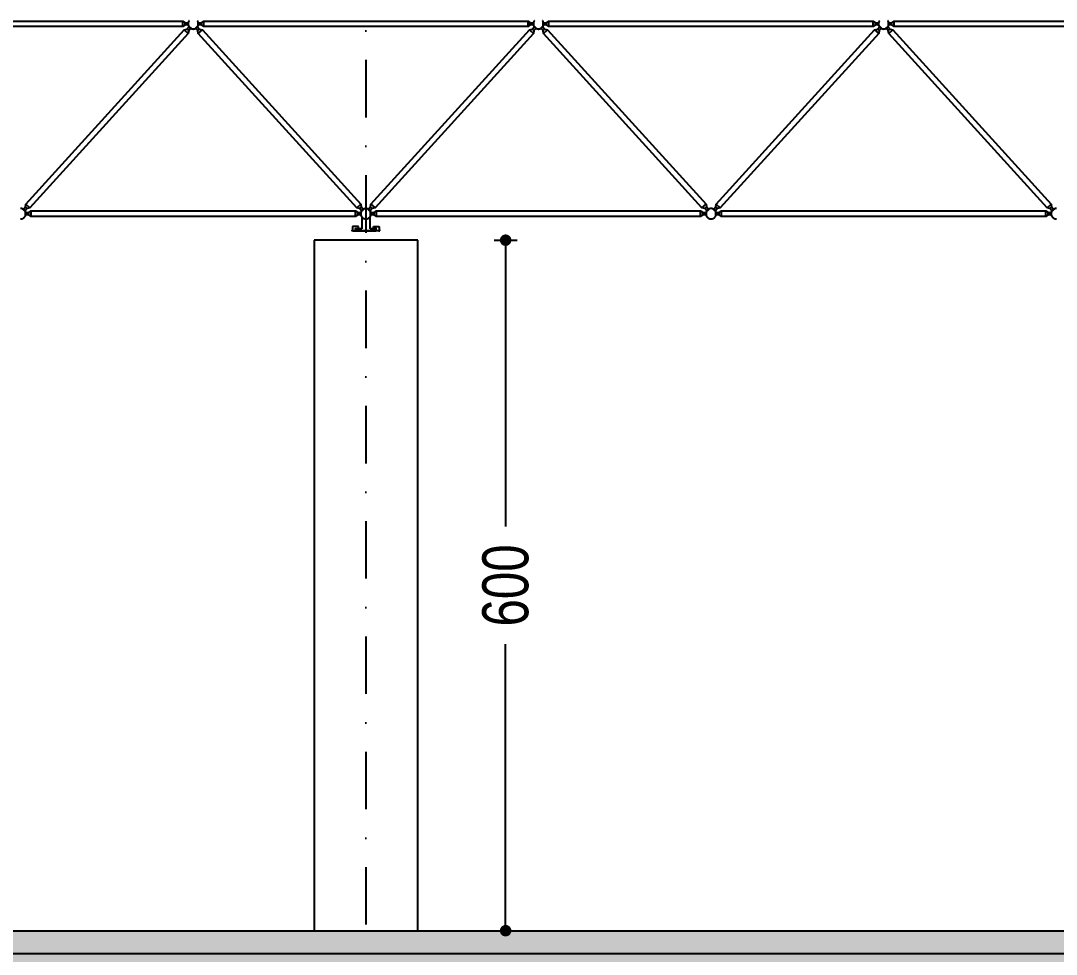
# Model space of a CAD drawing. Header units: centimetres. Extents: x 26569 to 160723, y -3143 to 14565.
# Drawn here: x 35676.7 to 36126.7, y 5940.3 to 6345.9 of the extents above; entities that cross this region are included whole.
import ezdxf

# ---------------------------------------------------------------- set-up
doc = ezdxf.new("R2010")
doc.units = ezdxf.units.CM
doc.header["$LTSCALE"] = 100
doc.linetypes.add('DASHDOT2', pattern=[0.5, 0.25, -0.125, 0, -0.125])
for name, color, linetype in [('A-ANNO-DIMS', 187, 'Continuous'), ('A-ANNO-GRID', 155, 'DASHDOT2'), ('A-ELEV-01', 255, 'Continuous'), ('A-ELEV-02', 253, 'Continuous'), ('S-CONC', 5, 'Continuous'), ('S-HTCH', 8, 'Continuous')]:
    doc.layers.add(name, color=color, linetype=linetype)
doc.styles.add('Fields_100', font='act_simplex.shx', dxfattribs={"width": 0.8, "height": 20})
doc.dimstyles.new('FIELDS_100', dxfattribs={"dimscale": 0, "dimtxt": 20, "dimasz": 5, "dimexe": 5, "dimexo": 5, "dimgap": 5, "dimtad": 0, "dimdec": 0, "dimzin": 0, "dimdsep": 46, "dimtxsty": 'Fields_100', "dimblk": 'DOT', "dimcen": 0.09, "dimclrt": 50, "dimadec": 0, "dimazin": 0, "dimtfac": 1, "dimtdec": 0, "dimtix": 1, "dimtofl": 0, "dimtmove": 1, "dimatfit": 3, "dimfxl": 5, "dimfxlon": 1, "dimtolj": 1, "dimtzin": 0, "dimarcsym": 0})

# ---------------------------------------------------------------- blocks, each defined once
blk = doc.blocks.new('_Dot')
at = {"color": 0, "linetype": 'ByBlock', "lineweight": -2}
blk.add_line((-0.5, 0), (-1, 0), dxfattribs=at)
at = {"color": 0, "linetype": 'ByBlock', "const_width": 0.5}
blk.add_lwpolyline([(-0.25, 0, 1), (0.25, 0, 1)], format="xyb", close=True, dxfattribs=at)
blk = doc.blocks.new('*D693')
at = {"layer": 'A-ANNO-DIMS', "color": 0, "lineweight": -2, "transparency": 16777216}
for p, q in [((34926.73, 6649.56), (34926.73, 6659.56)), ((35826.73, 6649.56), (35826.73, 6659.56)), ((34931.73, 6654.56), (35345.07, 6654.56)), ((35821.73, 6654.56), (35408.4, 6654.56))]:
    blk.add_line(p, q, dxfattribs=at)
at = {"layer": 'DEFPOINTS', "color": 0, "transparency": 16777216}
for p in [(35826.73, 6654.56), (34926.73, 6232.06), (35826.73, 6232.06)]:
    blk.add_point(p, dxfattribs=at)
at = {"layer": 'A-ANNO-DIMS', "color": 0, "lineweight": -2, "transparency": 16777216, "xscale": 5, "yscale": 5, "zscale": 5, "rotation": 180}
blk.add_blockref('_Dot', (34926.73, 6654.56), dxfattribs=at)
at = {"layer": 'A-ANNO-DIMS', "color": 0, "lineweight": -2, "transparency": 16777216, "xscale": 5, "yscale": 5, "zscale": 5}
blk.add_blockref('_Dot', (35826.73, 6654.56), dxfattribs=at)
at = {"layer": 'A-ANNO-DIMS', "color": 50, "transparency": 16777216, "insert": (35376.73, 6654.56), "char_height": 20, "attachment_point": 5, "style": 'Fields_100'}
blk.add_mtext('\\A1;1800', dxfattribs=at)
blk = doc.blocks.new('*D694')
at = {"layer": 'A-ANNO-DIMS', "color": 0, "lineweight": -2, "transparency": 16777216}
for p, q in [((35826.73, 6649.56), (35826.73, 6659.56)), ((36676.73, 6649.56), (36676.73, 6659.56)), ((35831.73, 6654.56), (36220.07, 6654.56)), ((36671.73, 6654.56), (36283.4, 6654.56))]:
    blk.add_line(p, q, dxfattribs=at)
at = {"layer": 'DEFPOINTS', "color": 0, "transparency": 16777216}
for p in [(36676.73, 6654.56), (35826.73, 6232.06), (36676.73, 6232.06)]:
    blk.add_point(p, dxfattribs=at)
at = {"layer": 'A-ANNO-DIMS', "color": 0, "lineweight": -2, "transparency": 16777216, "xscale": 5, "yscale": 5, "zscale": 5, "rotation": 180}
blk.add_blockref('_Dot', (35826.73, 6654.56), dxfattribs=at)
at = {"layer": 'A-ANNO-DIMS', "color": 0, "lineweight": -2, "transparency": 16777216, "xscale": 5, "yscale": 5, "zscale": 5}
blk.add_blockref('_Dot', (36676.73, 6654.56), dxfattribs=at)
at = {"layer": 'A-ANNO-DIMS', "color": 50, "transparency": 16777216, "insert": (36251.73, 6654.56), "char_height": 20, "attachment_point": 5, "style": 'Fields_100'}
blk.add_mtext('\\A1;1700', dxfattribs=at)
blk = doc.blocks.new('*D705')
at = {"layer": 'A-ANNO-DIMS', "color": 0, "lineweight": -2, "transparency": 16777216}
for p, q in [((35882.45, 6250.51), (35892.45, 6250.51)), ((35887.45, 6245.51), (35887.45, 6126.08)), ((35887.45, 5955.51), (35887.45, 6074.94)), ((35882.45, 5950.51), (35892.45, 5950.51))]:
    blk.add_line(p, q, dxfattribs=at)
at = {"layer": 'DEFPOINTS', "color": 0, "transparency": 16777216}
for p in [(35849.23, 6250.51), (35887.45, 6250.51), (35849.23, 5950.51)]:
    blk.add_point(p, dxfattribs=at)
at = {"layer": 'A-ANNO-DIMS', "color": 0, "lineweight": -2, "transparency": 16777216, "xscale": 5, "yscale": 5, "zscale": 5}
for p, rotation in [((35887.45, 6250.51), 90), ((35887.45, 5950.51), 270)]:
    blk.add_blockref('_Dot', p, dxfattribs=dict(at, rotation=rotation))
at = {"layer": 'A-ANNO-DIMS', "color": 50, "transparency": 16777216, "insert": (35887.45, 6100.51), "char_height": 20, "attachment_point": 5, "rotation": 90, "style": 'Fields_100'}
blk.add_mtext('\\A1;600', dxfattribs=at)

msp = doc.modelspace()

# ---------------------------------------------------------------- hatches: boundary and pattern name
at = {"layer": 'A-ELEV-02'}
for points in [[(35820.98, 6254.66), (35821.13, 6254.51), (35820.63, 6254.51), (35820.63, 6254.53), (35820.64, 6254.55), (35820.64, 6254.56), (35820.64, 6254.58), (35820.64, 6254.6), (35820.64, 6254.61), (35820.65, 6254.63), (35820.65, 6254.65), (35820.66, 6254.66), (35820.66, 6254.68), (35820.67, 6254.7), (35820.68, 6254.71), (35820.68, 6254.73), (35820.69, 6254.74), (35820.7, 6254.76), (35820.71, 6254.77), (35820.72, 6254.79), (35820.73, 6254.8), (35820.74, 6254.81), (35820.75, 6254.83), (35820.76, 6254.84), (35820.77, 6254.85), (35820.78, 6254.87), (35820.79, 6254.88), (35820.81, 6254.89), (35820.82, 6254.9), (35820.83, 6254.91), (35820.85, 6254.92), (35820.86, 6254.93), (35820.88, 6254.94), (35820.89, 6254.95), (35820.91, 6254.96), (35820.92, 6254.96), (35820.94, 6254.97), (35820.95, 6254.98), (35820.97, 6254.98), (35820.98, 6254.99)], [(35832.48, 6254.66), (35832.33, 6254.51), (35832.83, 6254.51), (35832.83, 6254.53), (35832.83, 6254.55), (35832.83, 6254.56), (35832.83, 6254.58), (35832.83, 6254.6), (35832.82, 6254.61), (35832.82, 6254.63), (35832.82, 6254.65), (35832.81, 6254.66), (35832.81, 6254.68), (35832.8, 6254.7), (35832.79, 6254.71), (35832.79, 6254.73), (35832.78, 6254.74), (35832.77, 6254.76), (35832.76, 6254.77), (35832.75, 6254.79), (35832.74, 6254.8), (35832.73, 6254.81), (35832.72, 6254.83), (35832.71, 6254.84), (35832.7, 6254.85), (35832.69, 6254.87), (35832.67, 6254.88), (35832.66, 6254.89), (35832.65, 6254.9), (35832.64, 6254.91), (35832.62, 6254.92), (35832.61, 6254.93), (35832.59, 6254.94), (35832.58, 6254.95), (35832.56, 6254.96), (35832.55, 6254.96), (35832.53, 6254.97), (35832.52, 6254.98), (35832.5, 6254.98), (35832.48, 6254.99)]]:
    msp.add_hatch(color=256, dxfattribs=at).paths.add_polyline_path(points, flags=0)
at = {"layer": 'S-HTCH'}
h = msp.add_hatch(dxfattribs=at)
h.set_pattern_fill('ANSI33', color=256, scale=0.5, style=0)
h.set_pattern_definition([(45, (27417.0162, 6583.6334), (-2.245064, 2.245064), []), (45, (27419.2613, 6583.6334), (-2.245064, 2.245064), [1.5875, -0.79375])])
h.paths.add_polyline_path([(40149.23, 5940.51), (40149.23, 5950.51), (32204.23, 5950.51), (32204.23, 5940.51)])
h.paths.add_polyline_path([(40149.23, 5950.51), (40149.23, 5940.51), (41098.48, 5940.51), (41098.48, 5950.51)])
h = msp.add_hatch(dxfattribs=at)
h.set_pattern_fill('AR-CONC', color=256, scale=0.05, style=0)
h.set_pattern_definition([(50, (-33454.4515, 6751.264), (9.10923345, -0.7969543), [0.9525, -10.4775]), (355, (-33454.4515, 6751.264), (-1.7621711, 9.5528423), [0.762, -8.3820292]), (100.451445, (-33453.692, 6751.198), (7.3470624, 8.7558876), [0.8095004, -8.9045122]), (46.1842, (-33454.452, 6753.804), (13.553952, -2.1021164), [1.42875, -15.71625]), (96.635558, (-33453.322, 6753.629), (11.8702067, 12.3713062), [1.2142512, -13.3567804]), (351.184151, (-33454.452, 6753.804), (11.8702067, 12.3713062), [1.1429984, -12.5729866]), (21, (-33453.1815, 6753.169), (7.5807196, -5.1132599), [0.9525, -10.4775]), (326, (-33453.1815, 6753.169), (3.0901014, 9.2093983), [0.762, -8.382]), (71.451445, (-33452.55, 6752.743), (10.670821, 4.0961384), [0.8095004, -8.9044969]), (37.5, (-33454.4515, 6751.264), (0.15443016, 4.22775194), [0, -8.2804, 0, -8.509, 0, -8.41375]), (7.5, (-33454.4515, 6751.264), (3.34098313, 5.00902874), [0, -4.8514, 0, -8.0899, 0, -3.20675]), (327.5, (-33457.2836, 6751.264), (6.77952976, -0.2864372), [0, -3.175, 0, -9.906, 0, -13.1445]), (317.5, (-33458.5536, 6751.264), (7.40645907, 1.27132455), [0, -4.1275, 0, -6.5786, 0, -9.3345])])
h.paths.add_polyline_path([(41085.73, 5940.51), (32204.23, 5940.51), (32204.23, 5935.51), (41085.73, 5935.51)])

# ---------------------------------------------------------------- linework, layer by layer
at = {"layer": 'A-ANNO-GRID'}
msp.add_lwpolyline([(35826.73, 6679.56), (35826.73, 5813.01)], dxfattribs=at)
at = {"layer": 'A-ELEV-01'}
for points in [[(35804.23, 6250.51), (35804.23, 5950.51)], [(35849.23, 6250.51), (35804.23, 6250.51)], [(35849.23, 5950.51), (35849.23, 6250.51)]]:
    msp.add_lwpolyline(points, dxfattribs=at)
at = {"layer": 'A-ELEV-02'}
for points in [[(35603.78, 6345.01), (35605.28, 6345.01), (35606.28, 6345.72), (35747.18, 6345.72), (35748.18, 6345.01), (35749.68, 6345.01)], [(35747.18, 6343.3), (35747.18, 6345.72)], [(35748.18, 6344.01), (35748.18, 6345.01)], [(35749.93, 6345.86), (35749.89, 6345.8), (35749.85, 6345.74), (35749.81, 6345.68), (35749.77, 6345.61), (35749.73, 6345.54), (35749.7, 6345.47), (35749.67, 6345.4), (35749.64, 6345.33), (35749.61, 6345.26), (35749.6, 6345.22), (35749.59, 6345.18), (35749.57, 6345.14), (35749.56, 6345.11), (35749.55, 6345.07), (35749.54, 6345.03), (35749.54, 6344.99), (35749.53, 6344.95), (35749.52, 6344.91), (35749.51, 6344.87), (35749.51, 6344.83), (35749.5, 6344.79), (35749.5, 6344.75), (35749.49, 6344.71), (35749.49, 6344.67), (35749.49, 6344.63), (35749.49, 6344.59), (35749.48, 6344.55), (35749.48, 6344.52), (35749.48, 6344.48), (35749.49, 6344.44), (35749.49, 6344.4), (35749.49, 6344.36), (35749.49, 6344.32), (35749.5, 6344.28), (35749.5, 6344.24), (35749.51, 6344.2), (35749.51, 6344.16), (35749.53, 6344.08), (35749.54, 6344.01), (35749.56, 6343.93), (35749.58, 6343.86), (35749.61, 6343.78), (35749.63, 6343.71), (35749.66, 6343.64), (35749.69, 6343.57), (35749.72, 6343.51), (35749.76, 6343.44), (35749.79, 6343.37), (35749.83, 6343.31), (35749.87, 6343.25), (35749.92, 6343.18), (35749.96, 6343.12), (35750.01, 6343.06), (35750.07, 6343), (35750.12, 6342.95), (35750.15, 6342.92), (35750.17, 6342.89), (35750.2, 6342.86), (35750.23, 6342.84), (35750.26, 6342.81), (35750.29, 6342.78), (35750.32, 6342.76), (35750.35, 6342.73), (35750.39, 6342.71), (35750.42, 6342.69), (35750.45, 6342.66), (35750.48, 6342.64), (35750.52, 6342.62), (35750.55, 6342.6), (35750.59, 6342.58), (35750.62, 6342.56), (35750.65, 6342.54), (35750.69, 6342.52), (35750.73, 6342.5), (35750.76, 6342.48), (35750.8, 6342.47), (35750.83, 6342.45), (35750.87, 6342.43), (35750.91, 6342.42), (35750.94, 6342.41), (35750.98, 6342.39), (35751.02, 6342.38), (35751.06, 6342.37), (35751.13, 6342.34), (35751.21, 6342.33), (35751.28, 6342.31), (35751.36, 6342.29), (35751.43, 6342.28), (35751.51, 6342.27), (35751.59, 6342.27), (35751.66, 6342.26), (35751.73, 6342.26), (35751.81, 6342.26), (35751.88, 6342.27), (35751.96, 6342.27), (35752.03, 6342.28), (35752.11, 6342.29), (35752.19, 6342.31), (35752.26, 6342.33), (35752.34, 6342.34), (35752.41, 6342.37), (35752.45, 6342.38), (35752.49, 6342.39), (35752.52, 6342.41), (35752.56, 6342.42), (35752.6, 6342.43), (35752.63, 6342.45), (35752.67, 6342.47), (35752.71, 6342.48), (35752.74, 6342.5), (35752.78, 6342.52), (35752.81, 6342.54), (35752.85, 6342.56), (35752.88, 6342.58), (35752.92, 6342.6), (35752.95, 6342.62), (35752.98, 6342.64), (35753.02, 6342.66), (35753.05, 6342.69), (35753.08, 6342.71), (35753.11, 6342.73), (35753.15, 6342.76), (35753.18, 6342.78), (35753.21, 6342.81), (35753.24, 6342.84), (35753.27, 6342.86), (35753.29, 6342.89), (35753.32, 6342.92), (35753.35, 6342.95), (35753.4, 6343), (35753.45, 6343.06), (35753.5, 6343.12), (35753.55, 6343.18), (35753.59, 6343.25), (35753.64, 6343.31), (35753.68, 6343.37), (35753.71, 6343.44), (35753.75, 6343.51), (35753.78, 6343.57), (35753.81, 6343.64), (35753.84, 6343.71), (35753.86, 6343.78), (35753.89, 6343.86), (35753.91, 6343.93), (35753.93, 6344.01), (35753.94, 6344.08), (35753.96, 6344.16), (35753.96, 6344.2), (35753.97, 6344.24), (35753.97, 6344.28), (35753.98, 6344.32), (35753.98, 6344.36), (35753.98, 6344.4), (35753.98, 6344.44), (35753.98, 6344.48), (35753.98, 6344.52), (35753.98, 6344.55), (35753.98, 6344.59), (35753.98, 6344.63), (35753.98, 6344.67), (35753.98, 6344.71), (35753.97, 6344.75), (35753.97, 6344.79), (35753.96, 6344.83), (35753.96, 6344.87), (35753.95, 6344.91), (35753.94, 6344.95), (35753.93, 6344.99), (35753.92, 6345.03), (35753.91, 6345.07), (35753.9, 6345.11), (35753.89, 6345.14), (35753.88, 6345.18), (35753.87, 6345.22), (35753.86, 6345.26), (35753.83, 6345.33), (35753.8, 6345.4), (35753.77, 6345.47), (35753.73, 6345.54), (35753.7, 6345.61), (35753.66, 6345.68), (35753.62, 6345.74), (35753.58, 6345.8), (35753.53, 6345.86)], [(35749.68, 6343.58), (35749.68, 6345.44)], [(35753.78, 6345.01), (35755.28, 6345.01), (35756.28, 6345.72), (35897.18, 6345.72), (35898.18, 6345.01), (35899.68, 6345.01)], [(35753.78, 6343.58), (35753.78, 6345.44)], [(35755.28, 6344.01), (35755.28, 6345.01)], [(35756.28, 6343.3), (35756.28, 6345.72)], [(35897.18, 6343.3), (35897.18, 6345.72)], [(35898.18, 6344.01), (35898.18, 6345.01)], [(35899.93, 6345.86), (35899.89, 6345.8), (35899.85, 6345.74), (35899.81, 6345.68), (35899.77, 6345.61), (35899.73, 6345.54), (35899.7, 6345.47), (35899.67, 6345.4), (35899.64, 6345.33), (35899.61, 6345.26), (35899.6, 6345.22), (35899.59, 6345.18), (35899.57, 6345.14), (35899.56, 6345.11), (35899.55, 6345.07), (35899.54, 6345.03), (35899.54, 6344.99), (35899.53, 6344.95), (35899.52, 6344.91), (35899.51, 6344.87), (35899.51, 6344.83), (35899.5, 6344.79), (35899.5, 6344.75), (35899.49, 6344.71), (35899.49, 6344.67), (35899.49, 6344.63), (35899.49, 6344.59), (35899.48, 6344.55), (35899.48, 6344.52), (35899.48, 6344.48), (35899.49, 6344.44), (35899.49, 6344.4), (35899.49, 6344.36), (35899.49, 6344.32), (35899.5, 6344.28), (35899.5, 6344.24), (35899.51, 6344.2), (35899.51, 6344.16), (35899.53, 6344.08), (35899.54, 6344.01), (35899.56, 6343.93), (35899.58, 6343.86), (35899.61, 6343.78), (35899.63, 6343.71), (35899.66, 6343.64), (35899.69, 6343.57), (35899.72, 6343.51), (35899.76, 6343.44), (35899.79, 6343.37), (35899.83, 6343.31), (35899.87, 6343.25), (35899.92, 6343.18), (35899.96, 6343.12), (35900.01, 6343.06), (35900.07, 6343), (35900.12, 6342.95), (35900.15, 6342.92), (35900.17, 6342.89), (35900.2, 6342.86), (35900.23, 6342.84), (35900.26, 6342.81), (35900.29, 6342.78), (35900.32, 6342.76), (35900.35, 6342.73), (35900.39, 6342.71), (35900.42, 6342.69), (35900.45, 6342.66), (35900.48, 6342.64), (35900.52, 6342.62), (35900.55, 6342.6), (35900.59, 6342.58), (35900.62, 6342.56), (35900.65, 6342.54), (35900.69, 6342.52), (35900.73, 6342.5), (35900.76, 6342.48), (35900.8, 6342.47), (35900.83, 6342.45), (35900.87, 6342.43), (35900.91, 6342.42), (35900.94, 6342.41), (35900.98, 6342.39), (35901.02, 6342.38), (35901.06, 6342.37), (35901.13, 6342.34), (35901.21, 6342.33), (35901.28, 6342.31), (35901.36, 6342.29), (35901.43, 6342.28), (35901.51, 6342.27), (35901.59, 6342.27), (35901.66, 6342.26), (35901.73, 6342.26), (35901.81, 6342.26), (35901.88, 6342.27), (35901.96, 6342.27), (35902.03, 6342.28), (35902.11, 6342.29), (35902.19, 6342.31), (35902.26, 6342.33), (35902.34, 6342.34), (35902.41, 6342.37), (35902.45, 6342.38), (35902.49, 6342.39), (35902.52, 6342.41), (35902.56, 6342.42), (35902.6, 6342.43), (35902.63, 6342.45), (35902.67, 6342.47), (35902.71, 6342.48), (35902.74, 6342.5), (35902.78, 6342.52), (35902.81, 6342.54), (35902.85, 6342.56), (35902.88, 6342.58), (35902.92, 6342.6), (35902.95, 6342.62), (35902.98, 6342.64), (35903.02, 6342.66), (35903.05, 6342.69), (35903.08, 6342.71), (35903.11, 6342.73), (35903.15, 6342.76), (35903.18, 6342.78), (35903.21, 6342.81), (35903.24, 6342.84), (35903.27, 6342.86), (35903.29, 6342.89), (35903.32, 6342.92), (35903.35, 6342.95), (35903.4, 6343), (35903.45, 6343.06), (35903.5, 6343.12), (35903.55, 6343.18), (35903.59, 6343.25), (35903.64, 6343.31), (35903.68, 6343.37), (35903.71, 6343.44), (35903.75, 6343.51), (35903.78, 6343.57), (35903.81, 6343.64), (35903.84, 6343.71), (35903.86, 6343.78), (35903.89, 6343.86), (35903.91, 6343.93), (35903.93, 6344.01), (35903.94, 6344.08), (35903.96, 6344.16), (35903.96, 6344.2), (35903.97, 6344.24), (35903.97, 6344.28), (35903.98, 6344.32), (35903.98, 6344.36), (35903.98, 6344.4), (35903.98, 6344.44), (35903.98, 6344.48), (35903.98, 6344.52), (35903.98, 6344.55), (35903.98, 6344.59), (35903.98, 6344.63), (35903.98, 6344.67), (35903.98, 6344.71), (35903.97, 6344.75), (35903.97, 6344.79), (35903.96, 6344.83), (35903.96, 6344.87), (35903.95, 6344.91), (35903.94, 6344.95), (35903.93, 6344.99), (35903.92, 6345.03), (35903.91, 6345.07), (35903.9, 6345.11), (35903.89, 6345.14), (35903.88, 6345.18), (35903.87, 6345.22), (35903.86, 6345.26), (35903.83, 6345.33), (35903.8, 6345.4), (35903.77, 6345.47), (35903.73, 6345.54), (35903.7, 6345.61), (35903.66, 6345.68), (35903.62, 6345.74), (35903.58, 6345.8), (35903.53, 6345.86)], [(35899.68, 6343.58), (35899.68, 6345.44)], [(35903.78, 6345.01), (35905.28, 6345.01), (35906.28, 6345.72), (36047.18, 6345.72), (36048.18, 6345.01), (36049.68, 6345.01)], [(35903.78, 6343.58), (35903.78, 6345.44)], [(35905.28, 6344.01), (35905.28, 6345.01)], [(35906.28, 6343.3), (35906.28, 6345.72)], [(36047.18, 6343.3), (36047.18, 6345.72)], [(36048.18, 6344.01), (36048.18, 6345.01)], [(36049.93, 6345.86), (36049.89, 6345.8), (36049.85, 6345.74), (36049.81, 6345.68), (36049.77, 6345.61), (36049.73, 6345.54), (36049.7, 6345.47), (36049.67, 6345.4), (36049.64, 6345.33), (36049.61, 6345.26), (36049.6, 6345.22), (36049.59, 6345.18), (36049.57, 6345.14), (36049.56, 6345.11), (36049.55, 6345.07), (36049.54, 6345.03), (36049.54, 6344.99), (36049.53, 6344.95), (36049.52, 6344.91), (36049.51, 6344.87), (36049.51, 6344.83), (36049.5, 6344.79), (36049.5, 6344.75), (36049.49, 6344.71), (36049.49, 6344.67), (36049.49, 6344.63), (36049.49, 6344.59), (36049.48, 6344.55), (36049.48, 6344.52), (36049.48, 6344.48), (36049.49, 6344.44), (36049.49, 6344.4), (36049.49, 6344.36), (36049.49, 6344.32), (36049.5, 6344.28), (36049.5, 6344.24), (36049.51, 6344.2), (36049.51, 6344.16), (36049.53, 6344.08), (36049.54, 6344.01), (36049.56, 6343.93), (36049.58, 6343.86), (36049.61, 6343.78), (36049.63, 6343.71), (36049.66, 6343.64), (36049.69, 6343.57), (36049.72, 6343.51), (36049.76, 6343.44), (36049.79, 6343.37), (36049.83, 6343.31), (36049.87, 6343.25), (36049.92, 6343.18), (36049.96, 6343.12), (36050.01, 6343.06), (36050.07, 6343), (36050.12, 6342.95), (36050.15, 6342.92), (36050.17, 6342.89), (36050.2, 6342.86), (36050.23, 6342.84), (36050.26, 6342.81), (36050.29, 6342.78), (36050.32, 6342.76), (36050.35, 6342.73), (36050.39, 6342.71), (36050.42, 6342.69), (36050.45, 6342.66), (36050.48, 6342.64), (36050.52, 6342.62), (36050.55, 6342.6), (36050.59, 6342.58), (36050.62, 6342.56), (36050.65, 6342.54), (36050.69, 6342.52), (36050.73, 6342.5), (36050.76, 6342.48), (36050.8, 6342.47), (36050.83, 6342.45), (36050.87, 6342.43), (36050.91, 6342.42), (36050.94, 6342.41), (36050.98, 6342.39), (36051.02, 6342.38), (36051.06, 6342.37), (36051.13, 6342.34), (36051.21, 6342.33), (36051.28, 6342.31), (36051.36, 6342.29), (36051.43, 6342.28), (36051.51, 6342.27), (36051.59, 6342.27), (36051.66, 6342.26), (36051.73, 6342.26), (36051.81, 6342.26), (36051.88, 6342.27), (36051.96, 6342.27), (36052.03, 6342.28), (36052.11, 6342.29), (36052.19, 6342.31), (36052.26, 6342.33), (36052.34, 6342.34), (36052.41, 6342.37), (36052.45, 6342.38), (36052.49, 6342.39), (36052.52, 6342.41), (36052.56, 6342.42), (36052.6, 6342.43), (36052.63, 6342.45), (36052.67, 6342.47), (36052.71, 6342.48), (36052.74, 6342.5), (36052.78, 6342.52), (36052.81, 6342.54), (36052.85, 6342.56), (36052.88, 6342.58), (36052.92, 6342.6), (36052.95, 6342.62), (36052.98, 6342.64), (36053.02, 6342.66), (36053.05, 6342.69), (36053.08, 6342.71), (36053.11, 6342.73), (36053.15, 6342.76), (36053.18, 6342.78), (36053.21, 6342.81), (36053.24, 6342.84), (36053.27, 6342.86), (36053.29, 6342.89), (36053.32, 6342.92), (36053.35, 6342.95), (36053.4, 6343), (36053.45, 6343.06), (36053.5, 6343.12), (36053.55, 6343.18), (36053.59, 6343.25), (36053.64, 6343.31), (36053.68, 6343.37), (36053.71, 6343.44), (36053.75, 6343.51), (36053.78, 6343.57), (36053.81, 6343.64), (36053.84, 6343.71), (36053.86, 6343.78), (36053.89, 6343.86), (36053.91, 6343.93), (36053.93, 6344.01), (36053.94, 6344.08), (36053.96, 6344.16), (36053.96, 6344.2), (36053.97, 6344.24), (36053.97, 6344.28), (36053.98, 6344.32), (36053.98, 6344.36), (36053.98, 6344.4), (36053.98, 6344.44), (36053.98, 6344.48), (36053.98, 6344.52), (36053.98, 6344.55), (36053.98, 6344.59), (36053.98, 6344.63), (36053.98, 6344.67), (36053.98, 6344.71), (36053.97, 6344.75), (36053.97, 6344.79), (36053.96, 6344.83), (36053.96, 6344.87), (36053.95, 6344.91), (36053.94, 6344.95), (36053.93, 6344.99), (36053.92, 6345.03), (36053.91, 6345.07), (36053.9, 6345.11), (36053.89, 6345.14), (36053.88, 6345.18), (36053.87, 6345.22), (36053.86, 6345.26), (36053.83, 6345.33), (36053.8, 6345.4), (36053.77, 6345.47), (36053.73, 6345.54), (36053.7, 6345.61), (36053.66, 6345.68), (36053.62, 6345.74), (36053.58, 6345.8), (36053.53, 6345.86)], [(36049.68, 6343.58), (36049.68, 6345.44)], [(36053.78, 6345.01), (36055.28, 6345.01), (36056.28, 6345.72), (36197.18, 6345.72), (36198.18, 6345.01), (36199.68, 6345.01)], [(36053.78, 6343.58), (36053.78, 6345.44)], [(36055.28, 6344.01), (36055.28, 6345.01)], [(36056.28, 6343.3), (36056.28, 6345.72)], [(35749.68, 6344.01), (35748.18, 6344.01), (35747.18, 6343.3), (35606.28, 6343.3), (35605.28, 6344.01), (35603.78, 6344.01)], [(35747.78, 6341.96), (35749.57, 6340.33)], [(35748.98, 6342.22), (35749.72, 6341.55)], [(35749.67, 6343.62), (35751.04, 6342.37)], [(35752.43, 6342.37), (35753.8, 6343.62)], [(35753.75, 6341.55), (35754.49, 6342.22)], [(35899.68, 6344.01), (35898.18, 6344.01), (35897.18, 6343.3), (35756.28, 6343.3), (35755.28, 6344.01), (35753.78, 6344.01)], [(35753.9, 6340.33), (35755.69, 6341.96)], [(35897.78, 6341.96), (35899.57, 6340.33)], [(35898.98, 6342.22), (35899.72, 6341.55)], [(35899.67, 6343.62), (35901.04, 6342.37)], [(35902.43, 6342.37), (35903.8, 6343.62)], [(35903.75, 6341.55), (35904.49, 6342.22)], [(36049.68, 6344.01), (36048.18, 6344.01), (36047.18, 6343.3), (35906.28, 6343.3), (35905.28, 6344.01), (35903.78, 6344.01)], [(35903.9, 6340.33), (35905.69, 6341.96)], [(36047.78, 6341.96), (36049.57, 6340.33)], [(36048.98, 6342.22), (36049.72, 6341.55)], [(36049.67, 6343.62), (36051.04, 6342.37)], [(36052.43, 6342.37), (36053.8, 6343.62)], [(36053.75, 6341.55), (36054.49, 6342.22)], [(36199.68, 6344.01), (36198.18, 6344.01), (36197.18, 6343.3), (36056.28, 6343.3), (36055.28, 6344.01), (36053.78, 6344.01)], [(36053.9, 6340.33), (36055.69, 6341.96)], [(35676.68, 6259.76), (35676.73, 6259.76), (35676.78, 6259.76), (35676.83, 6259.76), (35676.89, 6259.77), (35676.94, 6259.77), (35676.99, 6259.78), (35677.04, 6259.78), (35677.09, 6259.79), (35677.14, 6259.8), (35677.2, 6259.81), (35677.25, 6259.82), (35677.3, 6259.83), (35677.35, 6259.85), (35677.41, 6259.86), (35677.46, 6259.88), (35677.51, 6259.9), (35677.56, 6259.92), (35677.61, 6259.94), (35677.67, 6259.96), (35677.72, 6259.99), (35677.77, 6260.01), (35677.82, 6260.04), (35677.87, 6260.07), (35677.92, 6260.1), (35677.97, 6260.13), (35678.01, 6260.16), (35678.06, 6260.19), (35678.11, 6260.23), (35678.15, 6260.27), (35678.2, 6260.3), (35678.24, 6260.34), (35678.28, 6260.38), (35678.33, 6260.42), (35678.37, 6260.46), (35678.41, 6260.51), (35678.44, 6260.55), (35678.48, 6260.59), (35678.52, 6260.64), (35678.55, 6260.69), (35678.59, 6260.73), (35678.62, 6260.78), (35678.65, 6260.83), (35678.68, 6260.88), (35678.71, 6260.93), (35678.73, 6260.98), (35678.76, 6261.03), (35678.78, 6261.08), (35678.81, 6261.13), (35678.83, 6261.18), (35678.85, 6261.24), (35678.86, 6261.29), (35678.88, 6261.34), (35678.9, 6261.39), (35678.91, 6261.45), (35678.92, 6261.5), (35678.94, 6261.55), (35678.95, 6261.6), (35678.96, 6261.66), (35678.96, 6261.71), (35678.97, 6261.76), (35678.98, 6261.81), (35678.98, 6261.86), (35678.98, 6261.91), (35678.98, 6261.96), (35678.98, 6262.01), (35678.98, 6262.06), (35678.98, 6262.11), (35678.98, 6262.16), (35678.98, 6262.21), (35678.97, 6262.27), (35678.96, 6262.32), (35678.96, 6262.37), (35678.95, 6262.42), (35678.94, 6262.47), (35678.92, 6262.53), (35678.91, 6262.58), (35678.9, 6262.63), (35678.88, 6262.68), (35678.86, 6262.74), (35678.85, 6262.79), (35678.83, 6262.84), (35678.81, 6262.89), (35678.78, 6262.94), (35678.76, 6262.99), (35678.73, 6263.05), (35678.71, 6263.1), (35678.68, 6263.15), (35678.65, 6263.19), (35678.62, 6263.24), (35678.59, 6263.29), (35678.55, 6263.34), (35678.52, 6263.38), (35678.48, 6263.43), (35678.44, 6263.48), (35678.41, 6263.52), (35678.37, 6263.56), (35678.33, 6263.6), (35678.28, 6263.64), (35678.24, 6263.68), (35678.2, 6263.72), (35678.15, 6263.76), (35678.11, 6263.8), (35678.06, 6263.83), (35678.01, 6263.86), (35677.97, 6263.9), (35677.92, 6263.93), (35677.87, 6263.96), (35677.82, 6263.98), (35677.77, 6264.01), (35677.72, 6264.04), (35677.67, 6264.06), (35677.61, 6264.08), (35677.56, 6264.1), (35677.51, 6264.12), (35677.46, 6264.14), (35677.41, 6264.16), (35677.35, 6264.18), (35677.3, 6264.19), (35677.25, 6264.2), (35677.2, 6264.21), (35677.14, 6264.22), (35677.09, 6264.23), (35677.04, 6264.24), (35676.99, 6264.25), (35676.94, 6264.25), (35676.89, 6264.26), (35676.83, 6264.26), (35676.78, 6264.26), (35676.73, 6264.26), (35676.68, 6264.26)], [(35677.43, 6264.15), (35678.8, 6262.91)], [(35678.75, 6264.98), (35679.49, 6264.3)], [(35678.9, 6266.19), (35680.69, 6264.57)], [(35822.78, 6264.57), (35824.57, 6266.19)], [(35823.98, 6264.3), (35824.72, 6264.98)], [(35828.53, 6260.66), (35828.58, 6260.72), (35828.62, 6260.78), (35828.66, 6260.85), (35828.7, 6260.91), (35828.73, 6260.98), (35828.77, 6261.05), (35828.8, 6261.12), (35828.83, 6261.19), (35828.86, 6261.27), (35828.87, 6261.31), (35828.88, 6261.34), (35828.89, 6261.38), (35828.9, 6261.42), (35828.91, 6261.46), (35828.92, 6261.5), (35828.93, 6261.53), (35828.94, 6261.57), (35828.95, 6261.61), (35828.96, 6261.65), (35828.96, 6261.69), (35828.97, 6261.73), (35828.97, 6261.77), (35828.98, 6261.81), (35828.98, 6261.85), (35828.98, 6261.89), (35828.98, 6261.93), (35828.98, 6261.97), (35828.98, 6262.01), (35828.98, 6262.05), (35828.98, 6262.09), (35828.98, 6262.13), (35828.98, 6262.17), (35828.98, 6262.21), (35828.97, 6262.25), (35828.97, 6262.29), (35828.96, 6262.33), (35828.96, 6262.36), (35828.94, 6262.44), (35828.93, 6262.52), (35828.91, 6262.59), (35828.89, 6262.67), (35828.86, 6262.74), (35828.84, 6262.81), (35828.81, 6262.88), (35828.78, 6262.95), (35828.75, 6263.02), (35828.71, 6263.08), (35828.68, 6263.15), (35828.64, 6263.21), (35828.59, 6263.28), (35828.55, 6263.34), (35828.5, 6263.4), (35828.45, 6263.46), (35828.4, 6263.52), (35828.35, 6263.58), (35828.32, 6263.61), (35828.29, 6263.63), (35828.27, 6263.66), (35828.24, 6263.69), (35828.21, 6263.71), (35828.18, 6263.74), (35828.15, 6263.77), (35828.11, 6263.79), (35828.08, 6263.81), (35828.05, 6263.84), (35828.02, 6263.86), (35827.98, 6263.88), (35827.95, 6263.9), (35827.92, 6263.93), (35827.88, 6263.95), (35827.85, 6263.97), (35827.81, 6263.99), (35827.78, 6264.01), (35827.74, 6264.02), (35827.71, 6264.04), (35827.67, 6264.06), (35827.63, 6264.07), (35827.6, 6264.09), (35827.56, 6264.1), (35827.52, 6264.12), (35827.49, 6264.13), (35827.45, 6264.15), (35827.41, 6264.16), (35827.34, 6264.18), (35827.26, 6264.2), (35827.19, 6264.22), (35827.11, 6264.23), (35827.03, 6264.24), (35826.96, 6264.25), (35826.88, 6264.26), (35826.81, 6264.26), (35826.73, 6264.26), (35826.66, 6264.26), (35826.59, 6264.26), (35826.51, 6264.25), (35826.43, 6264.24), (35826.36, 6264.23), (35826.28, 6264.22), (35826.21, 6264.2), (35826.13, 6264.18), (35826.06, 6264.16), (35826.02, 6264.15), (35825.98, 6264.13), (35825.94, 6264.12), (35825.91, 6264.1), (35825.87, 6264.09), (35825.83, 6264.07), (35825.8, 6264.06), (35825.76, 6264.04), (35825.73, 6264.02), (35825.69, 6264.01), (35825.65, 6263.99), (35825.62, 6263.97), (35825.59, 6263.95), (35825.55, 6263.93), (35825.52, 6263.9), (35825.48, 6263.88), (35825.45, 6263.86), (35825.42, 6263.84), (35825.39, 6263.81), (35825.35, 6263.79), (35825.32, 6263.77), (35825.29, 6263.74), (35825.26, 6263.71), (35825.23, 6263.69), (35825.2, 6263.66), (35825.17, 6263.63), (35825.15, 6263.61), (35825.12, 6263.58), (35825.07, 6263.52), (35825.01, 6263.46), (35824.96, 6263.4), (35824.92, 6263.34), (35824.87, 6263.28), (35824.83, 6263.21), (35824.79, 6263.15), (35824.76, 6263.08), (35824.72, 6263.02), (35824.69, 6262.95), (35824.66, 6262.88), (35824.63, 6262.81), (35824.61, 6262.74), (35824.58, 6262.67), (35824.56, 6262.59), (35824.54, 6262.52), (35824.53, 6262.44), (35824.51, 6262.36), (35824.51, 6262.33), (35824.5, 6262.29), (35824.5, 6262.25), (35824.49, 6262.21), (35824.49, 6262.17), (35824.49, 6262.13), (35824.49, 6262.09), (35824.48, 6262.05), (35824.48, 6262.01), (35824.48, 6261.97), (35824.49, 6261.93), (35824.49, 6261.89), (35824.49, 6261.85), (35824.49, 6261.81), (35824.5, 6261.77), (35824.5, 6261.73), (35824.51, 6261.69), (35824.51, 6261.65), (35824.52, 6261.61), (35824.53, 6261.57), (35824.54, 6261.53), (35824.54, 6261.5), (35824.55, 6261.46), (35824.56, 6261.42), (35824.57, 6261.38), (35824.59, 6261.34), (35824.6, 6261.31), (35824.61, 6261.27), (35824.64, 6261.19), (35824.67, 6261.12), (35824.7, 6261.05), (35824.73, 6260.98), (35824.77, 6260.91), (35824.81, 6260.85), (35824.85, 6260.78), (35824.89, 6260.72), (35824.93, 6260.66)], [(35824.67, 6262.91), (35826.04, 6264.15)], [(35827.43, 6264.15), (35828.8, 6262.91)], [(35828.75, 6264.98), (35829.49, 6264.3)], [(35828.9, 6266.19), (35830.69, 6264.57)], [(35972.78, 6264.57), (35974.57, 6266.19)], [(35973.98, 6264.3), (35974.72, 6264.98)], [(35974.67, 6262.91), (35976.04, 6264.15)], [(35977.43, 6264.15), (35978.8, 6262.91)], [(35978.75, 6264.98), (35979.49, 6264.3)], [(35978.9, 6266.19), (35980.69, 6264.57)], [(36122.78, 6264.57), (36124.57, 6266.19)], [(36123.98, 6264.3), (36124.72, 6264.98)], [(36126.78, 6264.26), (36126.73, 6264.26), (36126.68, 6264.26), (36126.63, 6264.26), (36126.58, 6264.26), (36126.53, 6264.25), (36126.48, 6264.25), (36126.43, 6264.24), (36126.38, 6264.23), (36126.32, 6264.22), (36126.27, 6264.21), (36126.22, 6264.2), (36126.17, 6264.19), (36126.12, 6264.18), (36126.06, 6264.16), (36126.01, 6264.14), (36125.96, 6264.12), (36125.91, 6264.1), (36125.85, 6264.08), (36125.8, 6264.06), (36125.75, 6264.04), (36125.7, 6264.01), (36125.65, 6263.98), (36125.6, 6263.96), (36125.55, 6263.93), (36125.5, 6263.9), (36125.46, 6263.86), (36125.41, 6263.83), (36125.36, 6263.8), (36125.32, 6263.76), (36125.27, 6263.72), (36125.23, 6263.68), (36125.19, 6263.64), (36125.14, 6263.6), (36125.1, 6263.56), (36125.06, 6263.52), (36125.02, 6263.48), (36124.99, 6263.43), (36124.95, 6263.38), (36124.92, 6263.34), (36124.88, 6263.29), (36124.85, 6263.24), (36124.82, 6263.19), (36124.79, 6263.15), (36124.76, 6263.1), (36124.74, 6263.05), (36124.71, 6262.99), (36124.69, 6262.94), (36124.66, 6262.89), (36124.64, 6262.84), (36124.62, 6262.79), (36124.6, 6262.74), (36124.59, 6262.68), (36124.57, 6262.63), (36124.56, 6262.58), (36124.54, 6262.53), (36124.53, 6262.47), (36124.52, 6262.42), (36124.51, 6262.37), (36124.51, 6262.32), (36124.5, 6262.27), (36124.49, 6262.21), (36124.49, 6262.16), (36124.49, 6262.11), (36124.48, 6262.06), (36124.48, 6262.01), (36124.48, 6261.96), (36124.49, 6261.91), (36124.49, 6261.86), (36124.49, 6261.81), (36124.5, 6261.76), (36124.51, 6261.71), (36124.51, 6261.66), (36124.52, 6261.6), (36124.53, 6261.55), (36124.54, 6261.5), (36124.56, 6261.45), (36124.57, 6261.39), (36124.59, 6261.34), (36124.6, 6261.29), (36124.62, 6261.24), (36124.64, 6261.18), (36124.66, 6261.13), (36124.69, 6261.08), (36124.71, 6261.03), (36124.74, 6260.98), (36124.76, 6260.93), (36124.79, 6260.88), (36124.82, 6260.83), (36124.85, 6260.78), (36124.88, 6260.73), (36124.92, 6260.69), (36124.95, 6260.64), (36124.99, 6260.59), (36125.02, 6260.55), (36125.06, 6260.51), (36125.1, 6260.46), (36125.14, 6260.42), (36125.19, 6260.38), (36125.23, 6260.34), (36125.27, 6260.3), (36125.32, 6260.27), (36125.36, 6260.23), (36125.41, 6260.19), (36125.46, 6260.16), (36125.5, 6260.13), (36125.55, 6260.1), (36125.6, 6260.07), (36125.65, 6260.04), (36125.7, 6260.01), (36125.75, 6259.99), (36125.8, 6259.96), (36125.85, 6259.94), (36125.91, 6259.92), (36125.96, 6259.9), (36126.01, 6259.88), (36126.06, 6259.86), (36126.12, 6259.85), (36126.17, 6259.83), (36126.22, 6259.82), (36126.27, 6259.81), (36126.32, 6259.8), (36126.38, 6259.79), (36126.43, 6259.78), (36126.48, 6259.78), (36126.53, 6259.77), (36126.58, 6259.77), (36126.63, 6259.76), (36126.68, 6259.76), (36126.73, 6259.76), (36126.78, 6259.76)], [(36124.67, 6262.91), (36126.04, 6264.15)], [(35678.78, 6262.51), (35680.28, 6262.51), (35681.28, 6263.22), (35822.18, 6263.22), (35823.18, 6262.51), (35824.68, 6262.51)], [(35678.78, 6261.08), (35678.78, 6262.94)], [(35824.68, 6261.51), (35823.18, 6261.51), (35822.18, 6260.8), (35681.28, 6260.8), (35680.28, 6261.51), (35678.78, 6261.51)], [(35680.28, 6261.51), (35680.28, 6262.51)], [(35681.28, 6260.8), (35681.28, 6263.22)], [(35822.18, 6260.8), (35822.18, 6263.22)], [(35823.18, 6261.51), (35823.18, 6262.51)], [(35824.68, 6261.08), (35824.68, 6262.94)], [(35824.93, 6260.66), (35824.93, 6255.51)], [(35826.73, 6262.01), (35826.73, 6254.51)], [(35828.53, 6255.51), (35828.53, 6260.66)], [(35828.78, 6262.51), (35830.28, 6262.51), (35831.28, 6263.22), (35972.18, 6263.22), (35973.18, 6262.51), (35974.68, 6262.51)], [(35828.78, 6261.08), (35828.78, 6262.94)], [(35974.68, 6261.51), (35973.18, 6261.51), (35972.18, 6260.8), (35831.28, 6260.8), (35830.28, 6261.51), (35828.78, 6261.51)], [(35830.28, 6261.51), (35830.28, 6262.51)], [(35831.28, 6260.8), (35831.28, 6263.22)], [(35972.18, 6260.8), (35972.18, 6263.22)], [(35973.18, 6261.51), (35973.18, 6262.51)], [(35974.68, 6261.08), (35974.68, 6262.94)], [(35978.78, 6262.51), (35980.28, 6262.51), (35981.28, 6263.22), (36122.18, 6263.22), (36123.18, 6262.51), (36124.68, 6262.51)], [(35978.78, 6261.08), (35978.78, 6262.94)], [(36124.68, 6261.51), (36123.18, 6261.51), (36122.18, 6260.8), (35981.28, 6260.8), (35980.28, 6261.51), (35978.78, 6261.51)], [(35980.28, 6261.51), (35980.28, 6262.51)], [(35981.28, 6260.8), (35981.28, 6263.22)], [(36122.18, 6260.8), (36122.18, 6263.22)], [(36123.18, 6261.51), (36123.18, 6262.51)], [(36124.68, 6261.08), (36124.68, 6262.94)], [(35824.93, 6255.51), (35822.28, 6255.51)], [(35822.28, 6255.51), (35822.28, 6254.71)], [(35831.18, 6255.51), (35828.53, 6255.51)], [(35831.18, 6254.71), (35831.18, 6255.51)], [(35820.98, 6254.99), (35820.98, 6254.99), (35820.97, 6254.98), (35820.96, 6254.98), (35820.95, 6254.98), (35820.94, 6254.97), (35820.93, 6254.97), (35820.92, 6254.97), (35820.91, 6254.96), (35820.91, 6254.96), (35820.9, 6254.95), (35820.89, 6254.95), (35820.88, 6254.94), (35820.87, 6254.94), (35820.86, 6254.93), (35820.85, 6254.93), (35820.85, 6254.92), (35820.84, 6254.92), (35820.83, 6254.91), (35820.82, 6254.9), (35820.81, 6254.9), (35820.81, 6254.89), (35820.8, 6254.88), (35820.79, 6254.88), (35820.78, 6254.87), (35820.78, 6254.86), (35820.77, 6254.86), (35820.76, 6254.85), (35820.76, 6254.84), (35820.75, 6254.83), (35820.74, 6254.82), (35820.74, 6254.82), (35820.73, 6254.81), (35820.73, 6254.8), (35820.72, 6254.79), (35820.71, 6254.78), (35820.71, 6254.77), (35820.7, 6254.77), (35820.7, 6254.76), (35820.69, 6254.75), (35820.69, 6254.74), (35820.68, 6254.73), (35820.68, 6254.72), (35820.68, 6254.71), (35820.67, 6254.7), (35820.67, 6254.69), (35820.66, 6254.68), (35820.66, 6254.67), (35820.66, 6254.66), (35820.65, 6254.65), (35820.65, 6254.65), (35820.65, 6254.64), (35820.65, 6254.63), (35820.65, 6254.62), (35820.64, 6254.61), (35820.64, 6254.6), (35820.64, 6254.59), (35820.64, 6254.58), (35820.64, 6254.57), (35820.64, 6254.56), (35820.64, 6254.55), (35820.64, 6254.54), (35820.63, 6254.53), (35820.63, 6254.52), (35820.63, 6254.51)], [(35821.13, 6254.51), (35820.63, 6254.51)], [(35821.13, 6254.51), (35820.98, 6254.66)], [(35822.28, 6254.71), (35831.18, 6254.71)], [(35822.39, 6254.51), (35822.39, 6254.61)], [(35822.39, 6254.61), (35831.08, 6254.61)], [(35831.08, 6254.51), (35822.39, 6254.51)], [(35822.41, 6254.61), (35822.41, 6254.71)], [(35831.06, 6254.61), (35831.06, 6254.71)], [(35831.08, 6254.51), (35831.08, 6254.61)], [(35832.33, 6254.51), (35832.48, 6254.66)], [(35832.33, 6254.51), (35832.83, 6254.51)], [(35832.83, 6254.51), (35832.83, 6254.52), (35832.83, 6254.53), (35832.83, 6254.54), (35832.83, 6254.55), (35832.83, 6254.56), (35832.83, 6254.57), (35832.83, 6254.58), (35832.83, 6254.59), (35832.83, 6254.6), (35832.83, 6254.61), (35832.82, 6254.62), (35832.82, 6254.63), (35832.82, 6254.64), (35832.82, 6254.65), (35832.81, 6254.65), (35832.81, 6254.66), (35832.81, 6254.67), (35832.8, 6254.68), (35832.8, 6254.69), (35832.8, 6254.7), (35832.79, 6254.71), (35832.79, 6254.72), (35832.78, 6254.73), (35832.78, 6254.74), (35832.78, 6254.75), (35832.77, 6254.76), (35832.77, 6254.77), (35832.76, 6254.77), (35832.75, 6254.78), (35832.75, 6254.79), (35832.74, 6254.8), (35832.74, 6254.81), (35832.73, 6254.82), (35832.72, 6254.82), (35832.72, 6254.83), (35832.71, 6254.84), (35832.71, 6254.85), (35832.7, 6254.86), (35832.69, 6254.86), (35832.68, 6254.87), (35832.68, 6254.88), (35832.67, 6254.88), (35832.66, 6254.89), (35832.65, 6254.9), (35832.65, 6254.9), (35832.64, 6254.91), (35832.63, 6254.92), (35832.62, 6254.92), (35832.61, 6254.93), (35832.61, 6254.93), (35832.6, 6254.94), (35832.59, 6254.94), (35832.58, 6254.95), (35832.57, 6254.95), (35832.56, 6254.96), (35832.55, 6254.96), (35832.55, 6254.97), (35832.54, 6254.97), (35832.53, 6254.97), (35832.52, 6254.98), (35832.51, 6254.98), (35832.5, 6254.98), (35832.49, 6254.99), (35832.48, 6254.99)]]:
    msp.add_lwpolyline(points, dxfattribs=at)
for points in [[(35677.74, 6263.87), (35678.75, 6264.98), (35678.9, 6266.19), (35747.78, 6341.96), (35748.98, 6342.22), (35749.99, 6343.33), (35750.73, 6342.66), (35749.72, 6341.55), (35749.57, 6340.33), (35680.69, 6264.57), (35679.49, 6264.3), (35678.48, 6263.19)], [(35824.99, 6263.19), (35823.98, 6264.3), (35822.78, 6264.57), (35753.9, 6340.33), (35753.75, 6341.55), (35752.74, 6342.66), (35753.48, 6343.33), (35754.49, 6342.22), (35755.69, 6341.96), (35824.57, 6266.19), (35824.72, 6264.98), (35825.73, 6263.87)], [(35827.74, 6263.87), (35828.75, 6264.98), (35828.9, 6266.19), (35897.78, 6341.96), (35898.98, 6342.22), (35899.99, 6343.33), (35900.73, 6342.66), (35899.72, 6341.55), (35899.57, 6340.33), (35830.69, 6264.57), (35829.49, 6264.3), (35828.48, 6263.19)], [(35974.99, 6263.19), (35973.98, 6264.3), (35972.78, 6264.57), (35903.9, 6340.33), (35903.75, 6341.55), (35902.74, 6342.66), (35903.48, 6343.33), (35904.49, 6342.22), (35905.69, 6341.96), (35974.57, 6266.19), (35974.72, 6264.98), (35975.73, 6263.87)], [(35977.74, 6263.87), (35978.75, 6264.98), (35978.9, 6266.19), (36047.78, 6341.96), (36048.98, 6342.22), (36049.99, 6343.33), (36050.73, 6342.66), (36049.72, 6341.55), (36049.57, 6340.33), (35980.69, 6264.57), (35979.49, 6264.3), (35978.48, 6263.19)], [(36124.99, 6263.19), (36123.98, 6264.3), (36122.78, 6264.57), (36053.9, 6340.33), (36053.75, 6341.55), (36052.74, 6342.66), (36053.48, 6343.33), (36054.49, 6342.22), (36055.69, 6341.96), (36124.57, 6266.19), (36124.72, 6264.98), (36125.73, 6263.87)], [(35828.98, 6262.01), (35828.98, 6262.06), (35828.98, 6262.11), (35828.98, 6262.16), (35828.98, 6262.21), (35828.97, 6262.27), (35828.96, 6262.32), (35828.96, 6262.37), (35828.95, 6262.42), (35828.94, 6262.47), (35828.92, 6262.53), (35828.91, 6262.58), (35828.9, 6262.63), (35828.88, 6262.68), (35828.86, 6262.74), (35828.85, 6262.79), (35828.83, 6262.84), (35828.81, 6262.89), (35828.78, 6262.94), (35828.76, 6262.99), (35828.73, 6263.05), (35828.71, 6263.1), (35828.68, 6263.15), (35828.65, 6263.19), (35828.62, 6263.24), (35828.59, 6263.29), (35828.55, 6263.34), (35828.52, 6263.38), (35828.48, 6263.43), (35828.44, 6263.48), (35828.41, 6263.52), (35828.37, 6263.56), (35828.33, 6263.6), (35828.28, 6263.64), (35828.24, 6263.68), (35828.2, 6263.72), (35828.15, 6263.76), (35828.11, 6263.8), (35828.06, 6263.83), (35828.01, 6263.86), (35827.97, 6263.9), (35827.92, 6263.93), (35827.87, 6263.96), (35827.82, 6263.98), (35827.77, 6264.01), (35827.72, 6264.04), (35827.67, 6264.06), (35827.61, 6264.08), (35827.56, 6264.1), (35827.51, 6264.12), (35827.46, 6264.14), (35827.41, 6264.16), (35827.35, 6264.18), (35827.3, 6264.19), (35827.25, 6264.2), (35827.2, 6264.21), (35827.14, 6264.22), (35827.09, 6264.23), (35827.04, 6264.24), (35826.99, 6264.25), (35826.94, 6264.25), (35826.89, 6264.26), (35826.83, 6264.26), (35826.78, 6264.26), (35826.73, 6264.26), (35826.68, 6264.26), (35826.63, 6264.26), (35826.58, 6264.26), (35826.53, 6264.25), (35826.48, 6264.25), (35826.43, 6264.24), (35826.38, 6264.23), (35826.32, 6264.22), (35826.27, 6264.21), (35826.22, 6264.2), (35826.17, 6264.19), (35826.12, 6264.18), (35826.06, 6264.16), (35826.01, 6264.14), (35825.96, 6264.12), (35825.91, 6264.1), (35825.85, 6264.08), (35825.8, 6264.06), (35825.75, 6264.04), (35825.7, 6264.01), (35825.65, 6263.98), (35825.6, 6263.96), (35825.55, 6263.93), (35825.5, 6263.9), (35825.46, 6263.86), (35825.41, 6263.83), (35825.36, 6263.8), (35825.32, 6263.76), (35825.27, 6263.72), (35825.23, 6263.68), (35825.19, 6263.64), (35825.14, 6263.6), (35825.1, 6263.56), (35825.06, 6263.52), (35825.02, 6263.48), (35824.99, 6263.43), (35824.95, 6263.38), (35824.92, 6263.34), (35824.88, 6263.29), (35824.85, 6263.24), (35824.82, 6263.19), (35824.79, 6263.15), (35824.76, 6263.1), (35824.74, 6263.05), (35824.71, 6262.99), (35824.69, 6262.94), (35824.66, 6262.89), (35824.64, 6262.84), (35824.62, 6262.79), (35824.6, 6262.74), (35824.59, 6262.68), (35824.57, 6262.63), (35824.56, 6262.58), (35824.54, 6262.53), (35824.53, 6262.47), (35824.52, 6262.42), (35824.51, 6262.37), (35824.51, 6262.32), (35824.5, 6262.27), (35824.49, 6262.21), (35824.49, 6262.16), (35824.49, 6262.11), (35824.48, 6262.06), (35824.48, 6262.01), (35824.48, 6261.96), (35824.49, 6261.91), (35824.49, 6261.86), (35824.49, 6261.81), (35824.5, 6261.76), (35824.51, 6261.71), (35824.51, 6261.66), (35824.52, 6261.6), (35824.53, 6261.55), (35824.54, 6261.5), (35824.56, 6261.45), (35824.57, 6261.39), (35824.59, 6261.34), (35824.6, 6261.29), (35824.62, 6261.24), (35824.64, 6261.18), (35824.66, 6261.13), (35824.69, 6261.08), (35824.71, 6261.03), (35824.74, 6260.98), (35824.76, 6260.93), (35824.79, 6260.88), (35824.82, 6260.83), (35824.85, 6260.78), (35824.88, 6260.73), (35824.92, 6260.69), (35824.95, 6260.64), (35824.99, 6260.59), (35825.02, 6260.55), (35825.06, 6260.51), (35825.1, 6260.46), (35825.14, 6260.42), (35825.19, 6260.38), (35825.23, 6260.34), (35825.27, 6260.3), (35825.32, 6260.27), (35825.36, 6260.23), (35825.41, 6260.19), (35825.46, 6260.16), (35825.5, 6260.13), (35825.55, 6260.1), (35825.6, 6260.07), (35825.65, 6260.04), (35825.7, 6260.01), (35825.75, 6259.99), (35825.8, 6259.96), (35825.85, 6259.94), (35825.91, 6259.92), (35825.96, 6259.9), (35826.01, 6259.88), (35826.06, 6259.86), (35826.12, 6259.85), (35826.17, 6259.83), (35826.22, 6259.82), (35826.27, 6259.81), (35826.32, 6259.8), (35826.38, 6259.79), (35826.43, 6259.78), (35826.48, 6259.78), (35826.53, 6259.77), (35826.58, 6259.77), (35826.63, 6259.76), (35826.68, 6259.76), (35826.73, 6259.76), (35826.78, 6259.76), (35826.83, 6259.76), (35826.89, 6259.77), (35826.94, 6259.77), (35826.99, 6259.78), (35827.04, 6259.78), (35827.09, 6259.79), (35827.14, 6259.8), (35827.2, 6259.81), (35827.25, 6259.82), (35827.3, 6259.83), (35827.35, 6259.85), (35827.41, 6259.86), (35827.46, 6259.88), (35827.51, 6259.9), (35827.56, 6259.92), (35827.61, 6259.94), (35827.67, 6259.96), (35827.72, 6259.99), (35827.77, 6260.01), (35827.82, 6260.04), (35827.87, 6260.07), (35827.92, 6260.1), (35827.97, 6260.13), (35828.01, 6260.16), (35828.06, 6260.19), (35828.11, 6260.23), (35828.15, 6260.27), (35828.2, 6260.3), (35828.24, 6260.34), (35828.28, 6260.38), (35828.33, 6260.42), (35828.37, 6260.46), (35828.41, 6260.51), (35828.44, 6260.55), (35828.48, 6260.59), (35828.52, 6260.64), (35828.55, 6260.69), (35828.59, 6260.73), (35828.62, 6260.78), (35828.65, 6260.83), (35828.68, 6260.88), (35828.71, 6260.93), (35828.73, 6260.98), (35828.76, 6261.03), (35828.78, 6261.08), (35828.81, 6261.13), (35828.83, 6261.18), (35828.85, 6261.24), (35828.86, 6261.29), (35828.88, 6261.34), (35828.9, 6261.39), (35828.91, 6261.45), (35828.92, 6261.5), (35828.94, 6261.55), (35828.95, 6261.6), (35828.96, 6261.66), (35828.96, 6261.71), (35828.97, 6261.76), (35828.98, 6261.81), (35828.98, 6261.86), (35828.98, 6261.91), (35828.98, 6261.96)], [(35978.98, 6262.01), (35978.98, 6262.06), (35978.98, 6262.11), (35978.98, 6262.16), (35978.98, 6262.21), (35978.97, 6262.27), (35978.96, 6262.32), (35978.96, 6262.37), (35978.95, 6262.42), (35978.94, 6262.47), (35978.92, 6262.53), (35978.91, 6262.58), (35978.9, 6262.63), (35978.88, 6262.68), (35978.86, 6262.74), (35978.85, 6262.79), (35978.83, 6262.84), (35978.81, 6262.89), (35978.78, 6262.94), (35978.76, 6262.99), (35978.73, 6263.05), (35978.71, 6263.1), (35978.68, 6263.15), (35978.65, 6263.19), (35978.62, 6263.24), (35978.59, 6263.29), (35978.55, 6263.34), (35978.52, 6263.38), (35978.48, 6263.43), (35978.44, 6263.48), (35978.41, 6263.52), (35978.37, 6263.56), (35978.33, 6263.6), (35978.28, 6263.64), (35978.24, 6263.68), (35978.2, 6263.72), (35978.15, 6263.76), (35978.11, 6263.8), (35978.06, 6263.83), (35978.01, 6263.86), (35977.97, 6263.9), (35977.92, 6263.93), (35977.87, 6263.96), (35977.82, 6263.98), (35977.77, 6264.01), (35977.72, 6264.04), (35977.67, 6264.06), (35977.61, 6264.08), (35977.56, 6264.1), (35977.51, 6264.12), (35977.46, 6264.14), (35977.41, 6264.16), (35977.35, 6264.18), (35977.3, 6264.19), (35977.25, 6264.2), (35977.2, 6264.21), (35977.14, 6264.22), (35977.09, 6264.23), (35977.04, 6264.24), (35976.99, 6264.25), (35976.94, 6264.25), (35976.89, 6264.26), (35976.83, 6264.26), (35976.78, 6264.26), (35976.73, 6264.26), (35976.68, 6264.26), (35976.63, 6264.26), (35976.58, 6264.26), (35976.53, 6264.25), (35976.48, 6264.25), (35976.43, 6264.24), (35976.38, 6264.23), (35976.32, 6264.22), (35976.27, 6264.21), (35976.22, 6264.2), (35976.17, 6264.19), (35976.12, 6264.18), (35976.06, 6264.16), (35976.01, 6264.14), (35975.96, 6264.12), (35975.91, 6264.1), (35975.85, 6264.08), (35975.8, 6264.06), (35975.75, 6264.04), (35975.7, 6264.01), (35975.65, 6263.98), (35975.6, 6263.96), (35975.55, 6263.93), (35975.5, 6263.9), (35975.46, 6263.86), (35975.41, 6263.83), (35975.36, 6263.8), (35975.32, 6263.76), (35975.27, 6263.72), (35975.23, 6263.68), (35975.19, 6263.64), (35975.14, 6263.6), (35975.1, 6263.56), (35975.06, 6263.52), (35975.02, 6263.48), (35974.99, 6263.43), (35974.95, 6263.38), (35974.92, 6263.34), (35974.88, 6263.29), (35974.85, 6263.24), (35974.82, 6263.19), (35974.79, 6263.15), (35974.76, 6263.1), (35974.74, 6263.05), (35974.71, 6262.99), (35974.69, 6262.94), (35974.66, 6262.89), (35974.64, 6262.84), (35974.62, 6262.79), (35974.6, 6262.74), (35974.59, 6262.68), (35974.57, 6262.63), (35974.56, 6262.58), (35974.54, 6262.53), (35974.53, 6262.47), (35974.52, 6262.42), (35974.51, 6262.37), (35974.51, 6262.32), (35974.5, 6262.27), (35974.49, 6262.21), (35974.49, 6262.16), (35974.49, 6262.11), (35974.48, 6262.06), (35974.48, 6262.01), (35974.48, 6261.96), (35974.49, 6261.91), (35974.49, 6261.86), (35974.49, 6261.81), (35974.5, 6261.76), (35974.51, 6261.71), (35974.51, 6261.66), (35974.52, 6261.6), (35974.53, 6261.55), (35974.54, 6261.5), (35974.56, 6261.45), (35974.57, 6261.39), (35974.59, 6261.34), (35974.6, 6261.29), (35974.62, 6261.24), (35974.64, 6261.18), (35974.66, 6261.13), (35974.69, 6261.08), (35974.71, 6261.03), (35974.74, 6260.98), (35974.76, 6260.93), (35974.79, 6260.88), (35974.82, 6260.83), (35974.85, 6260.78), (35974.88, 6260.73), (35974.92, 6260.69), (35974.95, 6260.64), (35974.99, 6260.59), (35975.02, 6260.55), (35975.06, 6260.51), (35975.1, 6260.46), (35975.14, 6260.42), (35975.19, 6260.38), (35975.23, 6260.34), (35975.27, 6260.3), (35975.32, 6260.27), (35975.36, 6260.23), (35975.41, 6260.19), (35975.46, 6260.16), (35975.5, 6260.13), (35975.55, 6260.1), (35975.6, 6260.07), (35975.65, 6260.04), (35975.7, 6260.01), (35975.75, 6259.99), (35975.8, 6259.96), (35975.85, 6259.94), (35975.91, 6259.92), (35975.96, 6259.9), (35976.01, 6259.88), (35976.06, 6259.86), (35976.12, 6259.85), (35976.17, 6259.83), (35976.22, 6259.82), (35976.27, 6259.81), (35976.32, 6259.8), (35976.38, 6259.79), (35976.43, 6259.78), (35976.48, 6259.78), (35976.53, 6259.77), (35976.58, 6259.77), (35976.63, 6259.76), (35976.68, 6259.76), (35976.73, 6259.76), (35976.78, 6259.76), (35976.83, 6259.76), (35976.89, 6259.77), (35976.94, 6259.77), (35976.99, 6259.78), (35977.04, 6259.78), (35977.09, 6259.79), (35977.14, 6259.8), (35977.2, 6259.81), (35977.25, 6259.82), (35977.3, 6259.83), (35977.35, 6259.85), (35977.41, 6259.86), (35977.46, 6259.88), (35977.51, 6259.9), (35977.56, 6259.92), (35977.61, 6259.94), (35977.67, 6259.96), (35977.72, 6259.99), (35977.77, 6260.01), (35977.82, 6260.04), (35977.87, 6260.07), (35977.92, 6260.1), (35977.97, 6260.13), (35978.01, 6260.16), (35978.06, 6260.19), (35978.11, 6260.23), (35978.15, 6260.27), (35978.2, 6260.3), (35978.24, 6260.34), (35978.28, 6260.38), (35978.33, 6260.42), (35978.37, 6260.46), (35978.41, 6260.51), (35978.44, 6260.55), (35978.48, 6260.59), (35978.52, 6260.64), (35978.55, 6260.69), (35978.59, 6260.73), (35978.62, 6260.78), (35978.65, 6260.83), (35978.68, 6260.88), (35978.71, 6260.93), (35978.73, 6260.98), (35978.76, 6261.03), (35978.78, 6261.08), (35978.81, 6261.13), (35978.83, 6261.18), (35978.85, 6261.24), (35978.86, 6261.29), (35978.88, 6261.34), (35978.9, 6261.39), (35978.91, 6261.45), (35978.92, 6261.5), (35978.94, 6261.55), (35978.95, 6261.6), (35978.96, 6261.66), (35978.96, 6261.71), (35978.97, 6261.76), (35978.98, 6261.81), (35978.98, 6261.86), (35978.98, 6261.91), (35978.98, 6261.96)], [(35823.48, 6256.51), (35821.13, 6256.51), (35820.98, 6256.36), (35820.98, 6254.66), (35821.13, 6254.51), (35822.23, 6254.51), (35822.23, 6255.61), (35823.48, 6255.61)], [(35829.98, 6256.51), (35832.33, 6256.51), (35832.48, 6256.36), (35832.48, 6254.66), (35832.33, 6254.51), (35831.23, 6254.51), (35831.23, 6255.61), (35829.98, 6255.61)]]:
    msp.add_lwpolyline(points, close=True, dxfattribs=at)
at = {"layer": 'S-CONC'}
msp.add_lwpolyline([(40149.23, 5940.51), (32204.23, 5940.51), (32204.23, 5950.51), (40149.23, 5950.51)], dxfattribs=at)

# ---------------------------------------------------------------- dimensions: what is measured, and where the dimension line sits
at = {"layer": 'A-ANNO-DIMS'}
for base, p1, p2, picture, middle in [((35826.73, 6654.56), (34926.73, 6232.06), (35826.73, 6232.06), '*D693', (35376.73, 6654.56)), ((36676.73, 6654.56), (35826.73, 6232.06), (36676.73, 6232.06), '*D694', (36251.73, 6654.56))]:
    dim = msp.add_linear_dim(base=base, p1=p1, p2=p2, dimstyle='FIELDS_100', override={"dimscale": 1, "dimlfac": 2}, dxfattribs=at)
    dim.commit()
    dim.dimension.update_dxf_attribs({"geometry": picture, "text_midpoint": middle})
dim = msp.add_linear_dim(base=(35887.45, 6250.51), p1=(35849.23, 5950.51), p2=(35849.23, 6250.51), angle=90, dimstyle='FIELDS_100', override={"dimscale": 1, "dimlfac": 2}, dxfattribs=at)
dim.commit()
dim.dimension.update_dxf_attribs({"geometry": '*D705', "text_midpoint": (35887.45, 6100.51)})

doc.saveas('drawing.dxf')
